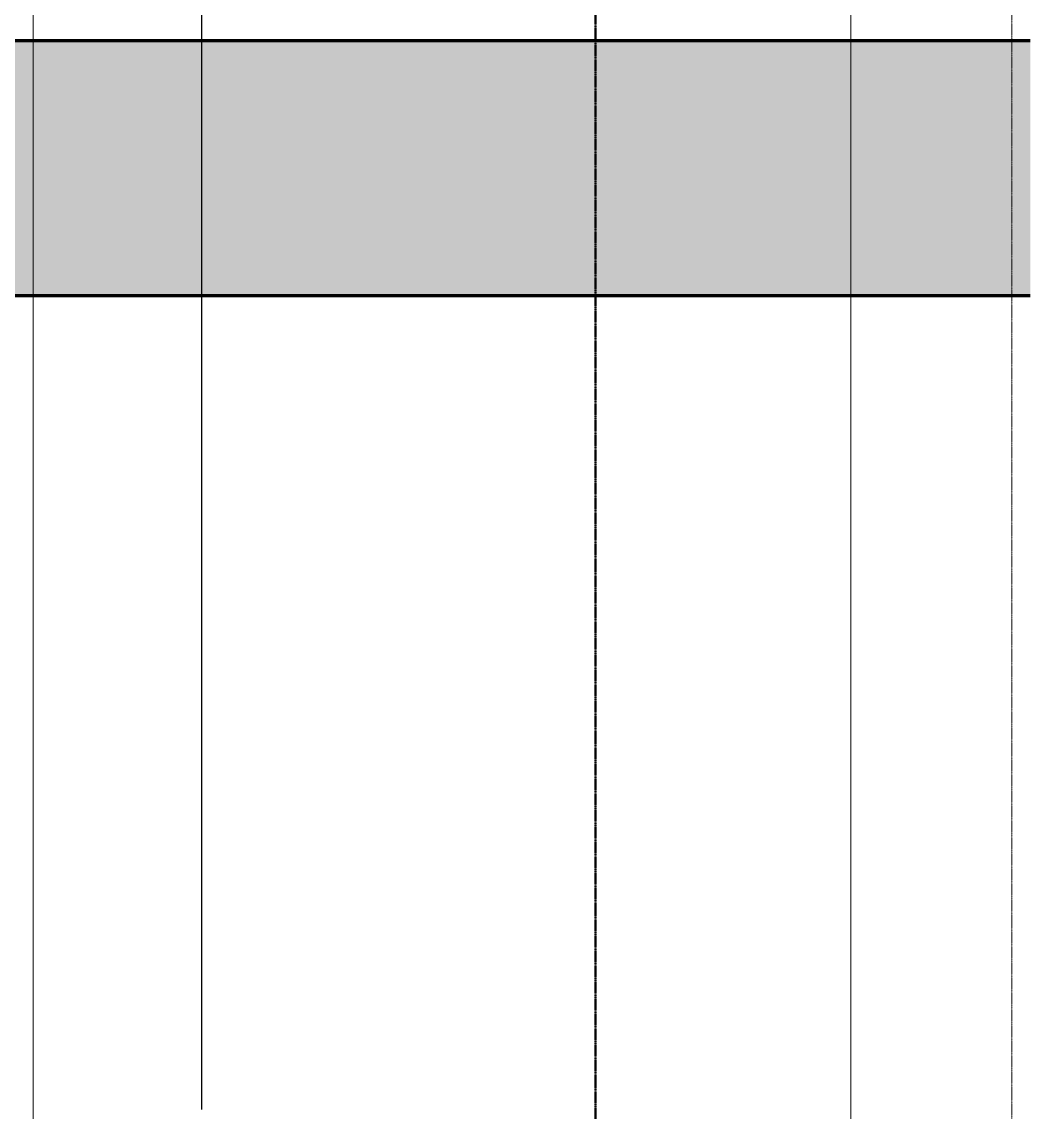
# Model space of a CAD drawing. Header units: millimetres. Extents: x -853432 to -773672, y -18171 to 22484.
# Drawn here: x -784700 to -778775, y -10834 to -4431 of the extents above; entities that cross this region are included whole.
import ezdxf

# ---------------------------------------------------------------- set-up
doc = ezdxf.new("R2010")
doc.units = ezdxf.units.MM
doc.linetypes.add('DPA_Grid _ Level 100', pattern=[10, 5.5, -1.6, 1.3, -1.6])
for name, color, linetype, lineweight in [('A-ANNO-NOTE', 3, 'Continuous', 25), ('A-WALL', 5, 'Continuous', 35), ('A-WALL-PATT', 1, 'Continuous', 35), ('G-ANNO-SECL', 3, 'Continuous', 9), ('G-ANNO-TEXT', 3, 'Continuous', 9), ('S-GRID', 251, 'Continuous', 9)]:
    doc.layers.add(name, color=color, linetype=linetype, lineweight=lineweight)

# ---------------------------------------------------------------- blocks, each defined once
blk = doc.blocks.new('*U2464')
at = {"layer": 'S-GRID', "linetype": 'DPA_Grid _ Level 100'}
blk.add_line((57000, -21399.8), (57000, 17622.8), dxfattribs=at)

msp = doc.modelspace()

# ---------------------------------------------------------------- hatches: boundary and pattern name
at = {"layer": 'A-WALL-PATT', "lineweight": 9}
h = msp.add_hatch(dxfattribs=at)
h.set_pattern_fill('FP_1', color=256, style=0, pattern_type=2)
h.set_pattern_definition([(50, (0, 0), (728.7365, -63.75582), [76.2, -838.2]), (355, (0, 0), (-140.9716, 764.2276), [60.96, -670.56]), (100.451, (60.7, -5.3), (587.77, 700.46675), [64.76, -712.36]), (46.184, (0, 203.2), (1084.3162, -168.171), [114.3, -1257.3]), (96.636, (90.4, 189.2), (949.6099, 989.7098), [97.14, -1068.54]), (351.184, (0, 203.2), (949.6206, 989.7012), [91.44, -1005.84]), (21, (101.6, 152.4), (606.45787, -409.06057), [76.2, -838.2]), (326, (101.6, 152.4), (247.20834, 736.7529), [60.96, -670.56]), (71.451, (152.14, 118.3), (853.66825, 327.6855), [64.76, -712.36]), (37.5, (0, 0), (12.35469, 338.22012), [33.528, -628.904, 33.528, -647.192, -673.1]), (37.5, (0, 0), (12.35469, 338.22012), [-1343.152, 33.528, -639.572]), (7.5, (0, 0), (267.27887, 400.72213), [33.528, -354.584, 33.528, -613.664, -256.54]), (7.5, (0, 0), (267.27887, 400.72213), [-1035.304, 33.528, -223.012]), (327.5, (-226.57, 0), (542.36333, -22.915345), [33.528, -220.472, 33.528, -758.952, -1051.56]), (327.5, (-226.57, 0), (542.36333, -22.915345), [-1046.48, 33.528, -1018.032]), (317.5, (-328.17, 0), (592.51696, 101.7071), [33.528, -296.672, 33.528, -492.76, -746.76]), (317.5, (-328.17, 0), (592.51696, 101.7071), [-856.488, 33.528, -713.232])])
h.paths.add_polyline_path([(-778775, -6041), (-778775, -4541), (-849372.5, -4541), (-849372.5, -6041), (-783187.4, -6041)])

# ---------------------------------------------------------------- linework, layer by layer
at = {"layer": 'A-ANNO-NOTE'}
msp.add_line((-783644, -1915.5), (-783644, -10818.3), dxfattribs=at)
at = {"layer": 'A-WALL', "color": 7, "lineweight": 70}
for p, q in [((-841032.4, -4541), (-778775, -4541)), ((-778775, -6041), (-849372.5, -6041))]:
    msp.add_line(p, q, dxfattribs=at)
at = {"layer": 'G-ANNO-SECL', "linetype": 'DPA_Grid _ Level 100', "lineweight": 50}
msp.add_line((-781329.4, 20673.2), (-781329.4, -17971.4), dxfattribs=at)
at = {"layer": 'G-ANNO-TEXT', "color": 10}
for p, q in [((-779828.3, -1958.8), (-779828.3, -10961.5)), ((-784633, -3537.5), (-784633, -14144.1))]:
    msp.add_line(p, q, dxfattribs=at)

# ---------------------------------------------------------------- block references
msp.add_blockref('*U2464', (-835882.4, 3579))

doc.saveas('drawing.dxf')
